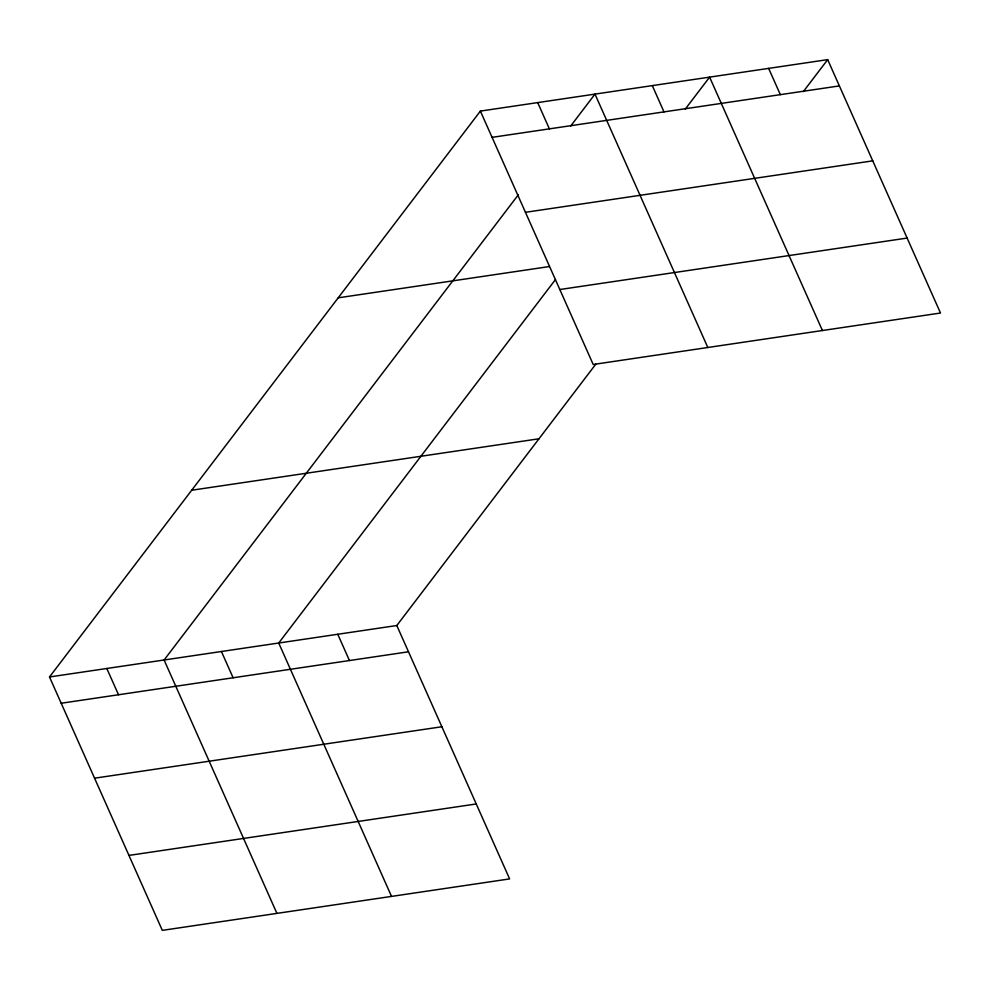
<?xml version="1.0" encoding="UTF-8"?>
<svg xmlns="http://www.w3.org/2000/svg" width="990" height="990" viewBox="0 0 990 990"><rect width="100%" height="100%" fill="white"/><g stroke="black" fill="none" stroke-linecap="round" stroke-linejoin="round"><path stroke-width="1.49" d="M595.757 364.221L396.804 625.519L509.615 878.91L162.323 930.365L49.5 676.974L480.385 111.09L827.677 59.635L940.5 313.026L593.196 364.481L480.385 111.09M518.29 194.844L164.105 659.996L276.928 913.386M570.673 126.052L594.99 94.112L707.813 347.502M555.501 279.502L278.722 643.017L391.533 896.408M685.278 109.073L709.607 77.133L822.418 330.524M803.36 91.575L827.677 59.635M492.079 137.35L839.384 85.907M525.455 212.306L872.747 160.85M338.196 297.829L549.314 266.558M559.833 289.526L907.125 238.07M191.689 490.236L538.993 438.78M49.5 676.974L396.804 625.519M61.194 703.246L408.499 651.791M94.57 778.19L441.862 726.747M128.948 855.41L476.239 803.967M768.648 68.384L780.343 94.644M652.299 85.623L663.993 111.882M537.694 102.601L549.388 128.861M337.763 634.268L349.458 660.54M221.413 651.507L233.108 677.779M106.809 668.485L118.503 694.757"/></g></svg>
